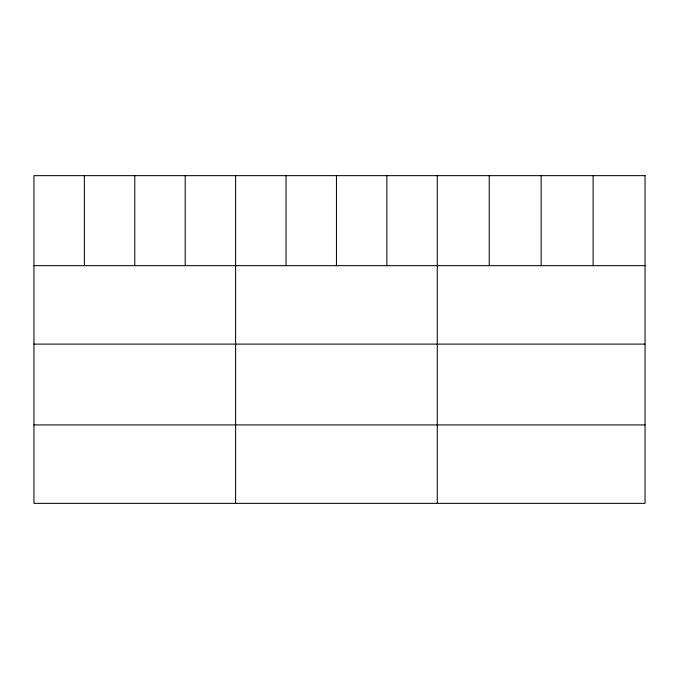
<?xml version="1.0" encoding="UTF-8"?>
<svg xmlns="http://www.w3.org/2000/svg" width="679" height="679" viewBox="0 0 679 679"><rect width="100%" height="100%" fill="white"/><g stroke="black" fill="none" stroke-linecap="round" stroke-linejoin="round"><path stroke-width="1.02" d="M33.95 265.676L645.05 265.676M33.95 344.109L645.05 344.109M33.95 424.918L645.05 424.918M593.106 175.649L593.106 265.676M541.163 175.649L541.163 265.676M489.219 175.649L489.219 265.676M437.276 175.649L437.276 503.351M386.86 175.649L386.86 265.676M336.445 175.649L336.445 265.676M286.029 175.649L286.029 265.676M235.613 175.649L235.613 503.351M185.197 175.649L185.197 265.676M134.782 175.649L134.782 265.676M84.366 175.649L84.366 265.676M645.05 175.649L33.95 175.649L33.95 503.351L645.05 503.351L645.05 175.649"/></g></svg>
